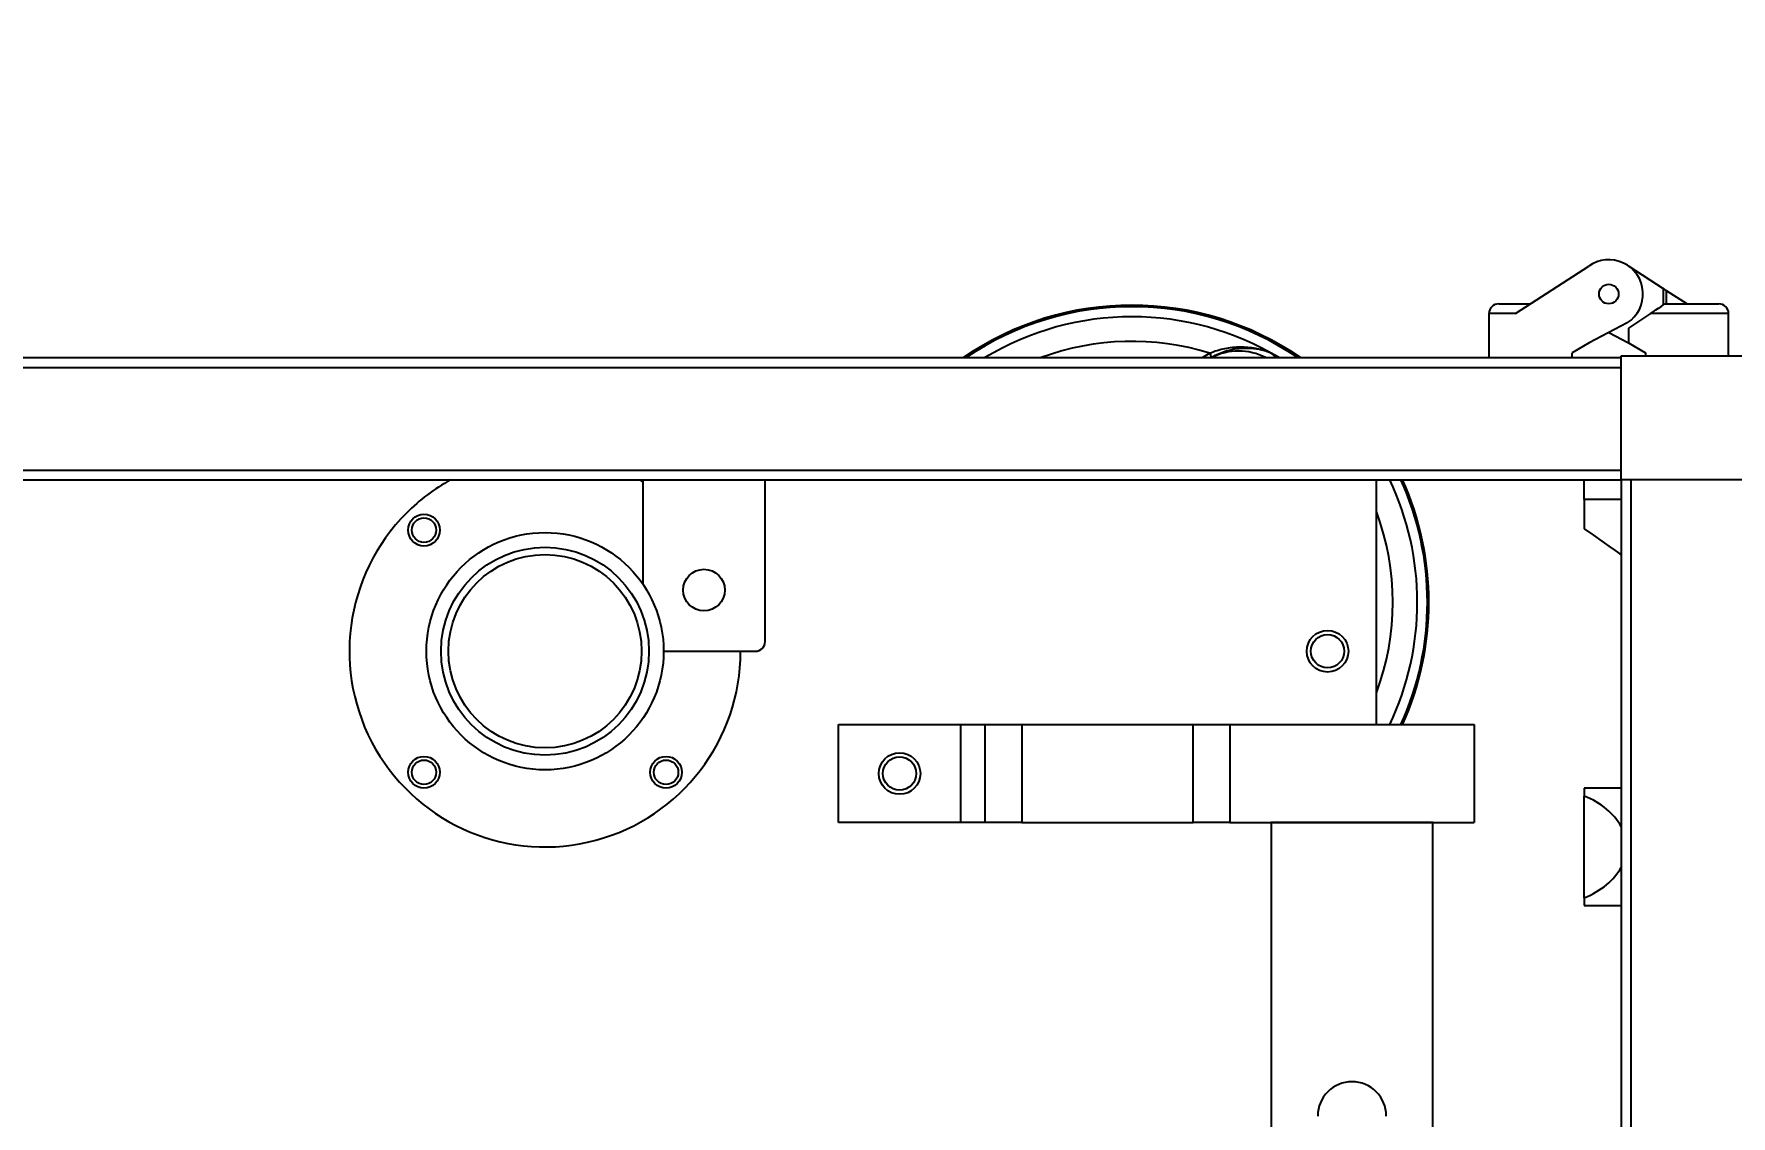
# Model space of a CAD drawing. Header units: millimetres. Extents: x 10 to 584, y 10 to 410.
# Drawn here: x 245.2 to 268.34, y 86.73 to 101.47 of the extents above; entities that cross this region are included whole.
import ezdxf

# ---------------------------------------------------------------- set-up
doc = ezdxf.new("R2010")
doc.units = ezdxf.units.MM
doc.layers.add('2', color=1, linetype='Continuous')
doc.styles.add('SLDTEXTSTYLE0', font='TXT', dxfattribs={"width": 0.7})
doc.dimstyles.new('SLDDIMSTYLE0', dxfattribs={"dimtxt": 3.5, "dimasz": 3.5, "dimexe": 0, "dimexo": 0.0625, "dimgap": 0.875, "dimtad": 1, "dimlfac": 15, "dimrnd": 1e-09, "dimzin": 12, "dimdsep": 46, "dimtxsty": 'SLDTEXTSTYLE0', "dimsah": 1, "dimcen": 0.09, "dimadec": 0, "dimazin": 3, "dimtfac": 1, "dimtofl": 0, "dimtmove": 0, "dimatfit": 3, "dimfxl": 0, "dimfrac": 2, "dimtolj": 1, "dimtzin": 12, "dimarcsym": 0})

# ---------------------------------------------------------------- blocks, each defined once
blk = doc.blocks.new('_D_3')
at = {"layer": '2', "color": 1}
for p, q in [((166.835, 96.393), (166.835, 114.127)), ((268.502, 96.393), (268.502, 114.127)), ((268.502, 113.127), (166.835, 113.127))]:
    blk.add_line(p, q, dxfattribs=at)
for points in [[(166.835, 113.127), (170.335, 112.588), (170.335, 113.665)], [(268.502, 113.127), (265.002, 113.665), (265.002, 112.588)]]:
    blk.add_solid(points, dxfattribs=at)
at = {"layer": '2', "color": 1, "insert": (210.94, 117.638), "char_height": 3.5, "attachment_point": 1, "style": 'SLDTEXTSTYLE0'}
blk.add_mtext('1525', dxfattribs=at)
blk = doc.blocks.new('_D_4')
at = {"layer": '2', "color": 1}
for p, q in [((60.502, 83.127), (60.502, 126.127)), ((360.502, 85.627), (360.502, 126.127)), ((360.502, 125.127), (60.502, 125.127))]:
    blk.add_line(p, q, dxfattribs=at)
for points in [[(60.502, 125.127), (64.002, 124.588), (64.002, 125.665)], [(360.502, 125.127), (357.002, 125.665), (357.002, 124.588)]]:
    blk.add_solid(points, dxfattribs=at)
at = {"layer": '2', "color": 1, "insert": (204.071, 129.638), "char_height": 3.5, "attachment_point": 1, "style": 'SLDTEXTSTYLE0'}
blk.add_mtext('4500', dxfattribs=at)

msp = doc.modelspace()

# ---------------------------------------------------------------- linework, layer by layer
at = {"color": 7, "linetype": 'Continuous', "lineweight": 25}
for p, q in [((265.39505, 97.65998), (266.39506, 98.30482)), ((266.94193, 98.30482), (267.40856, 98.00392)), ((267.40856, 98.00392), (267.40856, 97.77558)), ((267.45232, 97.9757), (267.45232, 97.79331)), ((267.45232, 97.9757), (267.73516, 97.79331)), ((265.03516, 97.65998), (265.03516, 97.05999)), ((265.39505, 97.65998), (265.03516, 97.65998)), ((265.16849, 97.79331), (265.60182, 97.79331)), ((267.23516, 97.65998), (266.93516, 97.45998)), ((268.30183, 97.65998), (267.23516, 97.65998)), ((267.43343, 97.79216), (267.43343, 97.79331)), ((267.43343, 97.79331), (267.43516, 97.79331)), ((267.43516, 97.79331), (268.16849, 97.79331)), ((268.30183, 97.08665), (268.30183, 97.65998)), ((266.92086, 97.53411), (266.40183, 97.26136)), ((266.66849, 97.4015), (266.93516, 97.26136)), ((266.93516, 97.45998), (266.93516, 97.26136)), ((266.40183, 97.26136), (266.16849, 97.12665)), ((266.93516, 97.26136), (267.16849, 97.12665)), ((223.50183, 97.05999), (266.83516, 97.05999)), ((266.16849, 97.05999), (266.16849, 97.12665)), ((266.83516, 97.08665), (268.52849, 97.08665)), ((266.83516, 95.39332), (266.83516, 97.08665)), ((267.16849, 97.12665), (267.16849, 97.08665)), ((223.50183, 96.92665), (266.83516, 96.92665)), ((223.50183, 95.52665), (266.83516, 95.52665)), ((223.50183, 95.39332), (266.83516, 95.39332)), ((253.50183, 95.36938), (253.45949, 95.39332)), ((253.50183, 95.39332), (253.50183, 93.97422)), ((255.16849, 93.19332), (255.16849, 95.39332)), ((263.50183, 92.05998), (263.50183, 95.39332)), ((266.33516, 95.12665), (266.33516, 95.39332)), ((266.83516, 95.39332), (266.83516, 64.05999)), ((268.52849, 95.39332), (266.83516, 95.39332)), ((266.96849, 95.39332), (266.96849, 64.05999)), ((266.33516, 95.12665), (266.33516, 94.72665)), ((253.78516, 93.05999), (255.03516, 93.05999)), ((256.16849, 90.72665), (256.16849, 92.05998)), ((256.16849, 92.05998), (257.83516, 92.05998)), ((257.83516, 90.72665), (257.83516, 92.05998)), ((257.83516, 92.05998), (258.16849, 92.05998)), ((258.16849, 90.72665), (258.16849, 92.05998)), ((258.16849, 92.05998), (258.66849, 92.05998)), ((258.66849, 92.05998), (258.66849, 90.72665)), ((258.66849, 92.05998), (261.00183, 92.05998)), ((261.00183, 90.72665), (261.00183, 92.05998)), ((261.00183, 92.05998), (261.50183, 92.05998)), ((261.50183, 92.05998), (261.50183, 90.72665)), ((261.50183, 92.05998), (264.83516, 92.05998)), ((264.83516, 92.05998), (264.83516, 90.72665)), ((266.33516, 91.19332), (266.33516, 91.08614)), ((266.83516, 91.19332), (266.33516, 91.19332)), ((266.33516, 89.7005), (266.33516, 91.08614)), ((257.83516, 90.72665), (256.16849, 90.72665)), ((258.16849, 90.72665), (257.83516, 90.72665)), ((258.66849, 90.72665), (258.16849, 90.72665)), ((258.66849, 90.72665), (261.00183, 90.72665)), ((261.50183, 90.72665), (261.00183, 90.72665)), ((261.50183, 90.72665), (264.83516, 90.72665)), ((262.06849, 90.72665), (262.06849, 80.05998)), ((264.26849, 90.72665), (262.06849, 90.72665)), ((264.26849, 80.05998), (264.26849, 90.72665)), ((266.33516, 89.7005), (266.33516, 89.59332)), ((266.33516, 89.59332), (266.83516, 89.59332))]:
    msp.add_line(p, q, dxfattribs=at)
at = {"color": 59, "linetype": 'Continuous', "lineweight": 25}
for p, q in [((261.12982, 97.05999), (261.22561, 97.12089)), ((261.25597, 97.06689), (261.24511, 97.05999)), ((266.83516, 95.12665), (266.33516, 95.12665))]:
    msp.add_line(p, q, dxfattribs=at)
at = {"color": 7, "linetype": 'Continuous', "lineweight": 25, "flags": 128}
for points in [[(267.45232, 97.9757), (267.41271, 98.00125), (267.40856, 98.00392)], [(267.23516, 97.65998), (267.27418, 97.68599), (267.3117, 97.71101), (267.34627, 97.73406), (267.37658, 97.75427), (267.40145, 97.77085), (267.41994, 97.78317), (267.43132, 97.79075), (267.43516, 97.79331)], [(266.33516, 94.72665), (266.45942, 94.63964), (266.57178, 94.56097), (266.67032, 94.49197), (266.75335, 94.43383), (266.81945, 94.38755), (266.83516, 94.37655)]]:
    msp.add_lwpolyline(points, dxfattribs=at)
at = {"color": 7, "linetype": 'Continuous', "lineweight": 25}
for centre, radius in [((266.66849, 97.92665), 0.13333), ((250.51858, 94.7099), 0.21667), ((250.51858, 94.7099), 0.16667), ((252.16849, 93.05998), 1.61667), ((252.16849, 93.05998), 1.41667), ((252.16849, 93.05998), 1.31667), ((254.33516, 93.89332), 0.28333), ((262.83516, 93.05998), 0.28333), ((262.83516, 93.05998), 0.22667), ((250.51858, 91.41007), 0.21667), ((253.81841, 91.41007), 0.21667), ((257.00183, 91.39332), 0.28333), ((257.00183, 91.39332), 0.22667), ((250.51858, 91.41007), 0.16667), ((253.81841, 91.41007), 0.16667)]:
    msp.add_circle(centre, radius, dxfattribs=at)
for centre, radius, start, end in [((266.66849, 97.92665), 0.46667, 302.736807, 125.86906), ((260.16849, 93.72665), 4.04767, 55.438591, 124.561409), ((265.16849, 97.65998), 0.13333, 90, 180), ((268.16849, 97.65998), 0.13333, 0, 90), ((261.86525, 97.44495), 0.71704, 206.86787, 211.81961), ((252.16849, 93.05998), 2.66667, 118.955024, 135), ((260.16849, 93.72665), 4.04767, 335.684599, 24.315401), ((252.16849, 93.05998), 2.66667, 135, 0), ((255.03516, 93.19332), 0.13333, 270, 0), ((263.16849, 86.72665), 0.46667, 0, 180)]:
    msp.add_arc(centre, radius, start, end, dxfattribs=at)
at = {"color": 59, "linetype": 'Continuous', "lineweight": 25}
for centre, radius, start, end in [((260.16849, 93.72665), 4.03191, 55.765184, 124.234816), ((260.16849, 93.72665), 4.02744, 55.858578, 124.141422), ((260.16849, 93.72665), 3.89003, 58.969275, 121.030725), ((260.16849, 93.72665), 3.55505, 72.701066, 110.342131), ((261.62212, 96.35096), 0.79899, 62.548632, 117.451368), ((260.16849, 93.72665), 3.89003, 334.631052, 25.368948), ((260.16849, 93.72665), 4.02744, 335.554506, 24.445494), ((260.16849, 93.72665), 4.03191, 335.583326, 24.416674), ((260.16849, 93.72665), 3.55505, 339.657869, 20.342131)]:
    msp.add_arc(centre, radius, start, end, dxfattribs=at)
at = {"color": 7, "linetype": 'Continuous', "lineweight": 25}
for start_param, end_param in [(0.35504826, 1.04719755), (5.23598776, 5.92813704)]:
    msp.add_ellipse((265.7639, 90.39332), major_axis=(1.14252, 0), ratio=0.70020754, start_param=start_param, end_param=end_param, dxfattribs=at)
at = {"color": 59, "linetype": 'Continuous', "lineweight": 25}
for points, knots in [([(261.22561, 97.12089), (261.26039, 97.13442), (261.32995, 97.16146), (261.43544, 97.1875), (261.54262, 97.20371), (261.64734, 97.20883), (261.75382, 97.20372), (261.83036, 97.19268), (261.88187, 97.18204), (261.90646, 97.17638), (261.93163, 97.16997), (261.97267, 97.15845), (262.01095, 97.1458), (262.04194, 97.13394), (262.05004, 97.13069), (262.05226, 97.12975), (262.05294, 97.12946), (262.05319, 97.12932), (262.05336, 97.12924), (262.05397, 97.1288), (262.05599, 97.12746), (262.06311, 97.12217), (262.09121, 97.10138), (262.11558, 97.07846), (262.13522, 97.05999)], [0, 0, 0, 0, 0.11040159, 0.22082943, 0.32614043, 0.44175217, 0.54660365, 0.66276033, 0.68908393, 0.71627507, 0.74433696, 0.77327132, 0.85474958, 0.87580491, 0.88139859, 0.88296298, 0.88344004, 0.88371904, 0.88382269, 0.88398198, 0.88599196, 0.89155256, 0.91258196, 1, 1, 1, 1]), ([(262.13134, 97.05999), (262.12691, 97.06475), (262.11196, 97.08085), (262.08997, 97.09942), (262.07026, 97.11609), (262.06044, 97.12384), (262.0561, 97.12739), (262.05397, 97.1288), (262.05297, 97.12941), (262.05011, 97.13074), (262.02531, 97.13912), (261.97671, 97.15478), (261.90558, 97.17072), (261.80079, 97.1863), (261.68015, 97.1888), (261.54791, 97.17127), (261.41199, 97.13884), (261.31684, 97.09496), (261.25597, 97.06689)], [0, 0, 0, 0, 0.0220348, 0.0744218, 0.09859224, 0.11092189, 0.11713996, 0.11802218, 0.11887225, 0.12059274, 0.12752047, 0.21063793, 0.2935676, 0.37615169, 0.5670404, 0.68908523, 0.80107988, 1, 1, 1, 1])]:
    msp.add_open_spline(points, degree=3, knots=knots, dxfattribs=at)

# ---------------------------------------------------------------- dimensions: what is measured, and where the dimension line sits
at = {"layer": '2', "color": 1}
dim = msp.add_linear_dim(base=(60.50183, 125.12665), p1=(360.50159, 84.62665), p2=(60.50183, 82.12665), angle=0, dimstyle='SLDDIMSTYLE0', dxfattribs=at)
dim.commit()
dim.dimension.update_dxf_attribs({"geometry": '_D_4', "text_midpoint": (209.89448, 125.12665), "dimtype": 160})
dim = msp.add_linear_dim(base=(166.83516, 113.12665), p1=(268.50183, 95.39332), p2=(166.83516, 95.39332), dimstyle='SLDDIMSTYLE0', dxfattribs=at)
dim.commit()
dim.dimension.update_dxf_attribs({"geometry": '_D_3', "text_midpoint": (216.76349, 113.12665), "dimtype": 160})

doc.saveas('drawing.dxf')
